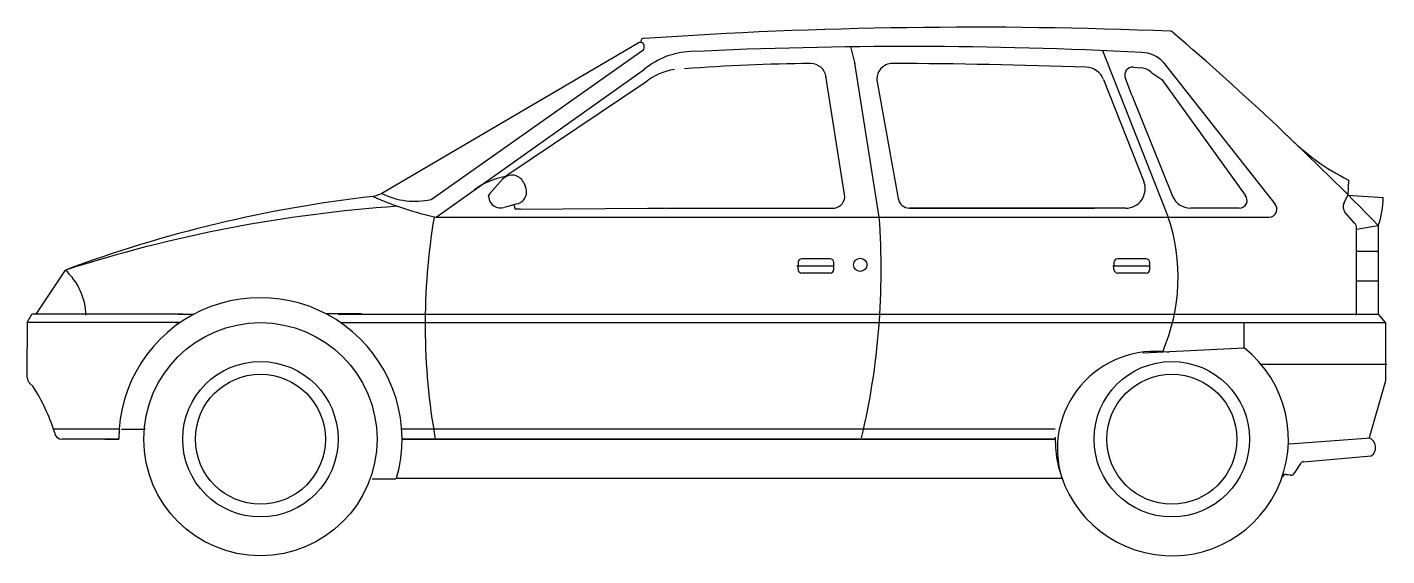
# Model space of a CAD drawing. Extents: x 1 to 351, y 1 to 137.
import ezdxf

# ---------------------------------------------------------------- set-up
doc = ezdxf.new("R2010")
doc.units = 0
doc.header["$LTSCALE"] = 50
doc.header["$MEASUREMENT"] = 0
doc.layers.get('0').update_dxf_attribs({"linetype": 'CONTINUOUS'})

msp = doc.modelspace()

# ---------------------------------------------------------------- linework, layer by layer
at = {"color": 0, "linetype": 'ByBlock'}
for p, q in [((157.99, 132.99), (92.08, 94.31)), ((104.74, 92.79), (159.2, 131.15)), ((159.58, 131.93), (159.58, 132.18)), ((213.81, 127.63), (212.74, 132.13)), ((277.51, 131.07), (294.39, 88.24)), ((106.04, 88.25), (159.61, 126.3)), ((220.03, 88.24), (213.78, 127.8)), ((285.37, 126.79), (287.42, 126.61)), ((293.09, 128.08), (321.8, 91.61)), ((159.99, 122.99), (124.51, 99.13)), ((211.12, 94), (206.3, 124.49)), ((219.48, 123.06), (224.9, 92.99)), ((277.73, 123.65), (288.1, 97.35)), ((284.98, 119.62), (283.32, 124.11)), ((290.17, 125.34), (292.72, 123.64)), ((292.72, 123.64), (314.15, 93.86)), ((284.98, 119.62), (295.46, 93.65)), ((119.85, 94.29), (123.14, 98.01)), ((124.51, 99.13), (123.88, 98.64)), ((128.48, 97.22), (128.96, 96.27)), ((340.75, 97.76), (340.62, 93.83)), ((89.81, 93.55), (92.08, 94.31)), ((119.85, 94.29), (119.5, 93.75)), ((119.56, 93.39), (119.5, 93.75)), ((126.86, 91.6), (123.49, 90.7)), ((126.04, 91.38), (126.38, 90.23)), ((339.57, 91.73), (340.62, 93.83)), ((340.62, 93.83), (349.71, 93.26)), ((105.93, 88.24), (275.31, 88.24)), ((127.67, 90.25), (126.38, 90.23)), ((127.67, 90.25), (160.51, 90.51)), ((160.51, 90.51), (165.05, 90.52)), ((165.17, 90.52), (207.3, 90.52)), ((283.45, 90.52), (227.85, 90.52)), ((227.85, 90.52), (275.31, 90.52)), ((275.31, 88.24), (320.34, 88.24)), ((312.67, 90.52), (300.1, 90.52)), ((342.33, 86.69), (339.85, 89.52)), ((342.78, 85.16), (348.43, 86.06)), ((342.82, 63), (342.82, 85.37)), ((348.43, 86.06), (348.43, 63.27)), ((207.38, 77.51), (200.13, 77.51)), ((288.66, 77.51), (281.4, 77.51)), ((342.78, 79.42), (348.39, 79.42)), ((348.39, 79.15), (348.39, 79.42)), ((3.09, 63.23), (10.68, 74.6)), ((198.82, 75.66), (208.38, 75.66)), ((199.13, 76.51), (199.13, 75.66)), ((199.13, 74.81), (199.13, 75.66)), ((207.38, 73.81), (200.13, 73.81)), ((208.38, 75.66), (208.38, 76.51)), ((208.38, 74.81), (208.38, 75.66)), ((280.09, 75.66), (289.66, 75.66)), ((280.4, 76.51), (280.4, 75.66)), ((280.4, 74.81), (280.4, 75.66)), ((288.66, 73.81), (281.4, 73.81)), ((289.66, 75.66), (289.66, 76.51)), ((289.66, 74.81), (289.66, 75.66)), ((342.78, 71.81), (348.39, 71.81)), ((0.82, 61.06), (2.02, 63.24)), ((40.82, 63.23), (2.01, 63.23)), ((39.7, 63.23), (43.73, 63.23)), ((86.81, 63.31), (77.76, 63.31)), ((80.82, 63.23), (275.31, 63.23)), ((275.31, 63.23), (315.31, 63.23)), ((315.31, 63.23), (348.5, 63.23)), ((350.31, 61.06), (348.5, 63.23)), ((40.15, 61.06), (0.82, 61.06)), ((0.82, 61.06), (0.82, 54.55)), ((39.01, 61.07), (40.16, 61.07)), ((81.48, 61.06), (275.31, 61.06)), ((275.31, 61.06), (315.31, 61.06)), ((313.94, 54.58), (313.94, 61.09)), ((315.31, 61.06), (350.31, 61.06)), ((345.6, 61.06), (350.31, 61.06)), ((350.31, 61.06), (350.31, 46.06)), ((0.82, 46.96), (0.82, 54.55)), ((287.84, 53.31), (313.94, 54.58)), ((318, 50.34), (350.62, 50.34)), ((350.31, 46.06), (346.09, 31.39)), ((1.52, 45.44), (2.24, 44.74)), ((7.73, 33.67), (7.57, 33.67)), ((24.48, 33.67), (7.73, 33.67)), ((25.09, 33.66), (31.16, 33.66)), ((265.31, 33.67), (97.15, 33.67)), ((24.39, 31.06), (9.82, 31.06)), ((20.82, 31.06), (24.39, 31.06)), ((97.25, 31.06), (265.31, 31.06)), ((265.31, 31.06), (97.25, 31.06)), ((325.58, 29.87), (325.29, 29.85)), ((325.58, 29.87), (345.31, 31.3)), ((345.31, 31.3), (346.09, 31.39)), ((328.4, 24.82), (326.82, 22.29)), ((329.16, 25.28), (346.63, 26.79)), ((95.85, 21.06), (267.03, 21.06)), ((326.49, 21.76), (324.05, 22.03)), ((325.87, 21.82), (324.72, 21.94)), ((95.63, 20.78), (89.57, 20.78))]:
    msp.add_line(p, q, dxfattribs=at)
for centre, radius in [((215.15, 75.95), 1.71), ((60.82, 31.06), 30), ((60.82, 31.06), 20), ((295.31, 31.06), 20), ((60.82, 31.06), 16.71), ((295.31, 31.06), 16.71)]:
    msp.add_circle(centre, radius, dxfattribs=at)
for centre, radius, start, end in [((244.19, -1097.51), 1234.6, 87.64631, 93.92943), ((158.58, 132.18), 1, 0, 125.8757), ((159.4, 133.55), 0.675, 73.6256, 220.0517), ((294.9, 135.06), 1, 45, 90), ((-237.97, -484.17), 817.94, 44.1992, 49.28174), ((158.58, 131.93), 1, 308.9735, 360), ((172.27, 110.82), 20, 92.3578, 129.2769), ((227.54, -1052.38), 1184.51, 87.09373, 92.71416), ((287.25, 122.61), 8, 43.0763, 87.4753), ((169.46, 111.36), 15, 98.1609, 129.1714), ((208.46, -404.09), 531.88, 90.6587, 94.1499), ((202.37, 123.76), 4, 7.3906, 90.3837), ((223.42, 123.77), 4, 89.7305, 190.2102), ((215.79, -1561.63), 1689.42, 88.05077, 89.74058), ((273.08, 121.82), 5, 21.5139, 88.0508), ((285.19, 124.8), 2, 84.9241, 200.3101), ((287.25, 122.61), 4, 43.0763, 87.4753), ((367.71, 151.44), 60.08, 224.6623, 243.3362), ((127.19, 79.72), 19.2, 99.9335, 126.127), ((125.53, 95.74), 3.3, 26.5793, 136.5304), ((126.01, 94.79), 3.3, 285.0595, 26.5793), ((283.45, 95.52), 5, 270, 21.5139), ((127.15, -237.06), 332.71, 96.4451, 110.4925), ((120.99, -269.07), 360.94, 93.9582, 107.7964), ((121.94, 163.84), 77.28, 245.4297, 258.2874), ((100.49, 110.9), 18.6, 243.1306, 283.2046), ((122.64, 93.68), 3.1, 185.3698, 285.8105), ((208.16, 93.53), 3, 276.8945, 8.9781), ((227.85, 93.52), 3, 190.2102, 270), ((300.1, 95.52), 5, 201.9784, 270), ((312.67, 92.52), 2, 270, 42.005), ((320.34, 90.24), 2, 270, 43.0763), ((341.36, 90.84), 2, 153.4207, 221.2036), ((328, 93.41), 21.71, 340.2106, 359.6041), ((271.34, 60.55), 168.13, 170.5466, 190.1022), ((207.72, 97.17), 6.67, 266.4279, 276.8945), ((33.09, 74.6), 187.44, 346.6717, 4.1748), ((248.37, 72.79), 48.55, 336.7006, 18.5626), ((340.82, 85.37), 2, 0, 41.2036), ((340.82, 85.37), 2, 0, 41.2036), ((341.82, 85.75), 1, 0, 41.2036), ((200.13, 76.51), 1, 90, 180), ((207.38, 76.51), 1, 0, 90), ((281.4, 76.51), 1, 90, 180), ((288.66, 76.51), 1, 0, 90), ((-0.9, 62.3), 16.89, 2.2596, 46.7342), ((200.13, 74.81), 1, 180, 270), ((207.38, 74.81), 1, 270, 0), ((281.4, 74.81), 1, 180, 270), ((288.66, 74.81), 1, 270, 0), ((60.82, 31.06), 36.43, 344.0675, 180), ((295.31, 31.06), 30, 179.0263, 51.6232), ((290.94, 28.59), 25.08, 81.9327, 197.4791), ((2.82, 46.96), 2, 180, 227.3913), ((-1.97, 41.85), 5, 45.8482, 47.6289), ((-38.9, 18.11), 49.01, 17.4976, 32.9074), ((9.82, 33.06), 2, 186.0998, 270), ((345.1, 28.94), 2.64, 305.5301, 68.0098), ((329.25, 24.29), 1, 94.9368, 147.9974), ((324.61, 20.95), 1, 84.1113, 160.9624), ((325.97, 22.82), 1, 264.1113, 327.9974)]:
    msp.add_arc(centre, radius, start, end, dxfattribs=at)

doc.saveas('drawing.dxf')
